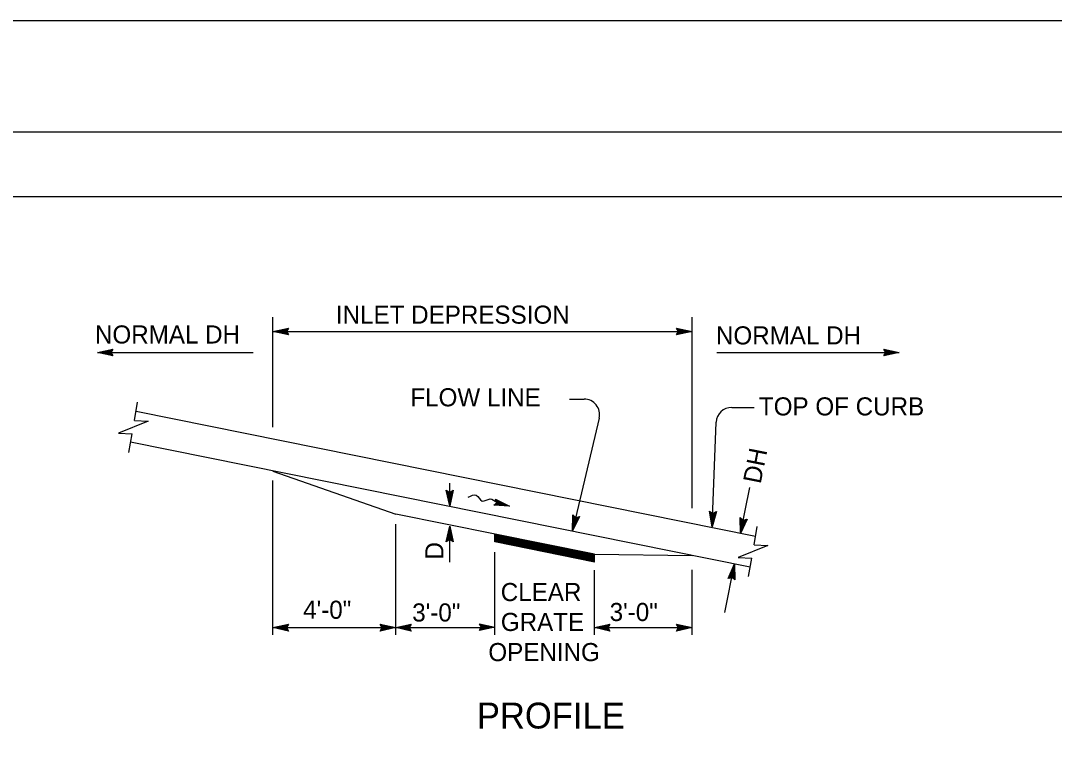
# Model space of a CAD drawing. Extents: x -894 to 866, y -472 to 714.
# Drawn here: x -677.3 to -277.2, y 434 to 713.6 of the extents above; entities that cross this region are included whole.
import ezdxf

# ---------------------------------------------------------------- set-up
doc = ezdxf.new("R2010")
doc.units = 0
for name, color, linetype in [('border_PLOTTING-ELEMENTS', 7, 'Continuous'), ('border_rw_22x34_Cut_Lines', 7, 'Continuous'), ('border_SHEET', 7, 'Continuous'), ('df_DETAIL-anno', 7, 'Continuous'), ('df_FLOW-LINE', 7, 'Continuous'), ('mc_CURB-GUTTER', 7, 'Continuous'), ('str_Concrete-A', 7, 'Continuous'), ('str_Misc-Steel-A', 7, 'Continuous')]:
    doc.layers.add(name, color=color, linetype=linetype)

msp = doc.modelspace()

# ---------------------------------------------------------------- linework, layer by layer
at = {"layer": 'border_PLOTTING-ELEMENTS'}
for points in [[(-894.04, -472.44), (865.96, -472.44), (865.96, 713.56), (-894.04, 713.56)], [(-864.04, 670.56), (835.96, 670.56), (835.96, -429.44), (-864.04, -429.44)]]:
    msp.add_lwpolyline(points, close=True, dxfattribs=at)
at = {"layer": 'border_rw_22x34_Cut_Lines'}
msp.add_lwpolyline([(-864.04, 670.56), (835.96, 670.56), (835.96, -429.44), (-864.04, -429.44)], close=True, dxfattribs=at)
at = {"layer": 'border_SHEET'}
msp.add_line((-814.04, 645.56), (810.96, 645.56), dxfattribs=at)
at = {"layer": 'df_DETAIL-anno'}
for p, q in [((-579.66, 556.28), (-579.66, 598.89)), ((-417.45, 524.99), (-417.45, 598.89)), ((-579.66, 593.32), (-573.66, 594.65)), ((-579.66, 593.32), (-417.45, 593.32)), ((-573.66, 591.98), (-579.66, 593.32)), ((-579.66, 593.32), (-579.66, 593.32)), ((-573.87, 592.33), (-578.28, 593.32)), ((-578.27, 593.32), (-573.89, 594.29)), ((-576.89, 593.32), (-574.07, 593.94)), ((-574.11, 592.69), (-576.89, 593.32)), ((-575.51, 593.32), (-574.3, 593.58)), ((-574.28, 593.04), (-575.51, 593.32)), ((-573.66, 594.65), (-574.46, 593.32)), ((-574.46, 593.32), (-573.66, 591.98)), ((-573.66, 594.65), (-573.66, 594.65)), ((-422.65, 593.32), (-423.45, 594.66)), ((-423.45, 594.66), (-423.45, 594.66)), ((-423.45, 594.66), (-417.45, 593.32)), ((-417.45, 593.32), (-423.45, 591.99)), ((-423.45, 591.99), (-422.65, 593.32)), ((-423.23, 594.3), (-418.83, 593.32)), ((-418.84, 593.32), (-423.21, 592.35)), ((-420.21, 593.32), (-423.04, 592.7)), ((-423, 593.94), (-420.21, 593.32)), ((-422.82, 593.6), (-421.59, 593.32)), ((-421.59, 593.32), (-422.8, 593.05)), ((-417.45, 593.32), (-417.45, 593.32)), ((-573.66, 591.98), (-573.66, 591.98)), ((-423.45, 591.99), (-423.45, 591.99)), ((-647.65, 585.18), (-641.65, 586.51)), ((-647.65, 585.18), (-587.35, 585.18)), ((-641.65, 583.84), (-647.65, 585.18)), ((-647.65, 585.18), (-647.65, 585.18)), ((-641.87, 584.19), (-646.27, 585.18)), ((-646.26, 585.18), (-641.89, 586.15)), ((-644.89, 585.17), (-642.07, 585.8)), ((-642.11, 584.55), (-644.89, 585.17)), ((-643.51, 585.17), (-642.3, 585.44)), ((-642.28, 584.9), (-643.51, 585.17)), ((-641.65, 586.51), (-642.45, 585.18)), ((-642.45, 585.18), (-641.65, 583.84)), ((-641.65, 586.51), (-641.65, 586.51)), ((-407.83, 585.18), (-337.25, 585.18)), ((-342.45, 585.18), (-343.25, 586.52)), ((-343.25, 586.52), (-343.25, 586.52)), ((-343.25, 586.52), (-337.25, 585.18)), ((-337.25, 585.18), (-343.25, 583.85)), ((-343.25, 583.85), (-342.45, 585.18)), ((-343.04, 586.16), (-338.63, 585.18)), ((-338.64, 585.17), (-343.02, 584.21)), ((-340.02, 585.18), (-342.84, 584.55)), ((-342.8, 585.8), (-340.02, 585.18)), ((-342.63, 585.45), (-341.4, 585.18)), ((-341.4, 585.18), (-342.61, 584.91)), ((-337.25, 585.18), (-337.25, 585.18)), ((-641.65, 583.84), (-641.65, 583.84)), ((-343.25, 583.85), (-343.25, 583.85)), ((-464.91, 567.16), (-459.21, 567.16)), ((-402.08, 563.95), (-393.43, 563.95)), ((-453.38, 559.77), (-463.74, 516.24)), ((-409.59, 517.75), (-408.08, 558.18)), ((-579.66, 475.91), (-579.66, 535.62)), ((-511.23, 525.87), (-511.23, 534.61)), ((-398.64, 515.14), (-395.06, 532.9)), ((-511.23, 525.87), (-512.56, 531.87)), ((-512.56, 531.87), (-512.56, 531.87)), ((-512.56, 531.87), (-511.23, 531.07)), ((-511.23, 527.26), (-512.2, 531.63)), ((-511.23, 528.63), (-511.85, 531.46)), ((-511.23, 530.01), (-511.49, 531.22)), ((-511.23, 531.07), (-509.89, 531.87)), ((-509.89, 531.87), (-511.23, 525.87)), ((-510.25, 531.65), (-511.23, 527.25)), ((-510.61, 531.42), (-511.23, 528.63)), ((-510.95, 531.24), (-511.23, 530.01)), ((-509.89, 531.87), (-509.89, 531.87)), ((-511.23, 525.87), (-511.23, 525.87)), ((-463.74, 516.24), (-463.65, 522.39)), ((-461.05, 521.77), (-463.74, 516.24)), ((-463.65, 522.39), (-463.65, 522.39)), ((-463.65, 522.39), (-462.54, 521.3)), ((-463.42, 517.6), (-463.35, 522.08)), ((-461.44, 521.64), (-463.42, 517.59)), ((-463.1, 518.93), (-463.05, 521.82)), ((-461.85, 521.5), (-463.1, 518.93)), ((-462.78, 520.27), (-462.76, 521.51)), ((-462.23, 521.41), (-462.78, 520.27)), ((-462.54, 521.3), (-461.05, 521.77)), ((-461.05, 521.77), (-461.05, 521.77)), ((-409.59, 517.75), (-410.7, 523.79)), ((-410.7, 523.79), (-410.7, 523.79)), ((-410.7, 523.79), (-409.4, 522.94)), ((-409.59, 517.75), (-410.7, 523.79)), ((-410.7, 523.79), (-410.7, 523.79)), ((-410.7, 523.79), (-409.4, 522.94)), ((-409.54, 519.14), (-410.35, 523.54)), ((-409.54, 519.14), (-410.35, 523.54)), ((-409.49, 520.51), (-410.01, 523.35)), ((-409.49, 520.51), (-410.01, 523.35)), ((-409.43, 521.89), (-409.66, 523.1)), ((-409.43, 521.89), (-409.66, 523.1)), ((-408.03, 523.69), (-409.59, 517.75)), ((-408.03, 523.69), (-409.59, 517.75)), ((-408.39, 523.49), (-409.54, 519.12)), ((-408.39, 523.49), (-409.54, 519.12)), ((-408.76, 523.27), (-409.49, 520.51)), ((-408.76, 523.27), (-409.49, 520.51)), ((-409.11, 523.1), (-409.43, 521.89)), ((-409.11, 523.1), (-409.43, 521.89)), ((-409.4, 522.94), (-408.03, 523.69)), ((-409.4, 522.94), (-408.03, 523.69)), ((-408.03, 523.69), (-408.03, 523.69)), ((-408.03, 523.69), (-408.03, 523.69)), ((-398.76, 521.29), (-398.76, 521.29)), ((-396.14, 520.76), (-396.14, 520.76)), ((-532.16, 475.91), (-532.16, 518.72)), ((-512.57, 512), (-511.23, 518)), ((-512.21, 512.21), (-511.23, 516.62)), ((-511.23, 504.08), (-511.23, 518)), ((-511.23, 518), (-511.23, 518)), ((-511.23, 518), (-509.9, 512)), ((-511.23, 516.61), (-510.26, 512.23)), ((-463.74, 516.24), (-463.74, 516.24)), ((-409.59, 517.75), (-409.59, 517.75)), ((-409.59, 517.75), (-409.59, 517.75)), ((-511.23, 512.8), (-512.57, 512)), ((-511.85, 512.45), (-511.23, 515.23)), ((-511.51, 512.62), (-511.23, 513.85)), ((-511.23, 515.23), (-510.61, 512.41)), ((-511.23, 513.85), (-510.97, 512.64)), ((-509.9, 512), (-511.23, 512.8)), ((-398.64, 515.14), (-398.64, 515.14)), ((-512.57, 512), (-512.57, 512)), ((-509.9, 512), (-509.9, 512)), ((-493.74, 475.91), (-493.74, 507.91)), ((-455.24, 475.91), (-455.24, 500.92)), ((-417.45, 475.91), (-417.45, 501.07)), ((-404.81, 484.58), (-401.02, 503.38)), ((-401.02, 503.38), (-401.02, 503.38)), ((-403.52, 497.76), (-403.52, 497.76)), ((-400.9, 497.23), (-400.9, 497.23)), ((-498.96, 478.91), (-499.76, 480.25)), ((-499.76, 480.25), (-499.76, 480.25)), ((-499.76, 480.25), (-493.76, 478.91)), ((-579.66, 478.76), (-573.66, 480.09)), ((-579.66, 478.76), (-539.87, 478.76)), ((-573.66, 477.42), (-579.66, 478.76)), ((-579.66, 478.76), (-579.66, 478.76)), ((-573.87, 477.77), (-578.28, 478.76)), ((-578.27, 478.76), (-573.89, 479.73)), ((-576.89, 478.75), (-574.07, 479.38)), ((-574.11, 478.13), (-576.89, 478.75)), ((-575.51, 478.75), (-574.3, 479.02)), ((-574.28, 478.48), (-575.51, 478.75)), ((-573.66, 480.09), (-574.46, 478.76)), ((-574.46, 478.76), (-573.66, 477.42)), ((-573.66, 480.09), (-573.66, 480.09)), ((-573.66, 477.42), (-573.66, 477.42)), ((-539.87, 478.76), (-532.16, 478.76)), ((-537.36, 478.76), (-538.16, 480.1)), ((-538.16, 480.1), (-538.16, 480.1)), ((-538.16, 480.1), (-532.16, 478.76)), ((-532.16, 478.76), (-538.16, 477.43)), ((-538.16, 477.43), (-537.36, 478.76)), ((-538.16, 477.43), (-538.16, 477.43)), ((-537.94, 479.74), (-533.54, 478.76)), ((-533.55, 478.75), (-537.92, 477.79)), ((-534.92, 478.76), (-537.75, 478.13)), ((-537.71, 479.38), (-534.92, 478.76)), ((-537.53, 479.03), (-536.3, 478.76)), ((-536.3, 478.76), (-537.51, 478.49)), ((-532.16, 478.76), (-526.16, 480.09)), ((-532.16, 478.76), (-498.4, 478.76)), ((-532.16, 478.76), (-532.16, 478.76)), ((-526.16, 477.42), (-532.16, 478.76)), ((-532.16, 478.76), (-532.16, 478.76)), ((-526.37, 477.77), (-530.78, 478.76)), ((-530.77, 478.76), (-526.39, 479.73)), ((-529.4, 478.75), (-526.57, 479.38)), ((-526.61, 478.13), (-529.4, 478.75)), ((-528.01, 478.75), (-526.81, 479.02)), ((-526.78, 478.48), (-528.01, 478.75)), ((-526.16, 480.09), (-526.96, 478.76)), ((-526.96, 478.76), (-526.16, 477.42)), ((-526.16, 480.09), (-526.16, 480.09)), ((-526.16, 477.42), (-526.16, 477.42)), ((-493.76, 478.91), (-499.76, 477.58)), ((-499.76, 477.58), (-498.96, 478.91)), ((-499.76, 477.58), (-499.76, 477.58)), ((-499.55, 479.9), (-495.14, 478.91)), ((-495.15, 478.91), (-499.53, 477.94)), ((-496.53, 478.91), (-499.35, 478.29)), ((-499.31, 479.54), (-496.53, 478.91)), ((-499.14, 479.19), (-497.91, 478.91)), ((-497.91, 478.91), (-499.12, 478.65)), ((-498.4, 478.91), (-493.76, 478.91)), ((-493.76, 478.91), (-493.76, 478.91)), ((-455.24, 478.76), (-449.24, 480.09)), ((-455.24, 478.76), (-422.08, 478.76)), ((-449.24, 477.42), (-455.24, 478.76)), ((-455.24, 478.76), (-455.24, 478.76)), ((-449.46, 477.77), (-453.86, 478.76)), ((-453.85, 478.76), (-449.48, 479.73)), ((-452.48, 478.75), (-449.65, 479.38)), ((-449.69, 478.13), (-452.48, 478.75)), ((-451.1, 478.75), (-449.89, 479.02)), ((-449.87, 478.48), (-451.1, 478.75)), ((-449.24, 480.09), (-450.04, 478.76)), ((-450.04, 478.76), (-449.24, 477.42)), ((-449.24, 480.09), (-449.24, 480.09)), ((-449.24, 477.42), (-449.24, 477.42)), ((-422.65, 478.76), (-423.45, 480.1)), ((-423.45, 480.1), (-423.45, 480.1)), ((-423.45, 480.1), (-417.45, 478.76)), ((-417.45, 478.76), (-423.45, 477.43)), ((-423.45, 477.43), (-422.65, 478.76)), ((-423.45, 477.43), (-423.45, 477.43)), ((-423.23, 479.74), (-418.83, 478.76)), ((-418.84, 478.75), (-423.21, 477.79)), ((-420.21, 478.76), (-423.04, 478.13)), ((-423, 479.38), (-420.21, 478.76)), ((-422.82, 479.03), (-421.59, 478.76)), ((-421.59, 478.76), (-422.8, 478.49)), ((-422.08, 478.76), (-417.45, 478.76)), ((-417.45, 478.76), (-417.45, 478.76))]:
    msp.add_line(p, q, dxfattribs=at)
for points in [[(-396.14, 520.76), (-398.64, 515.14), (-398.76, 521.29), (-398.46, 521.01), (-398.37, 516.51), (-396.53, 520.62), (-396.92, 520.48), (-398.1, 517.85), (-398.15, 520.73), (-397.84, 520.45), (-397.82, 519.2), (-397.31, 520.35), (-397.62, 520.24), (-398.76, 521.29), (-397.62, 520.24)], [(-403.52, 497.76), (-401.02, 503.38), (-400.9, 497.23), (-401.2, 497.51), (-401.29, 502.01), (-403.13, 497.9), (-402.74, 498.04), (-401.56, 500.67), (-401.51, 497.79), (-401.81, 498.07), (-401.84, 499.32), (-402.35, 498.18), (-402.04, 498.28), (-400.9, 497.23), (-402.04, 498.28)]]:
    msp.add_lwpolyline(points, close=True, dxfattribs=at)
for centre, start, end in [((-459.21, 561.16), 346.6086, 90), ((-402.08, 557.95), 90, 177.8528)]:
    msp.add_arc(centre, 6, start, end, dxfattribs=at)
at = {"layer": 'df_FLOW-LINE'}
for p, q in [((-493.53, 528.42), (-488.05, 525.71)), ((-493.07, 527.05), (-493.53, 528.42)), ((-494.15, 526.1), (-493.07, 527.05)), ((-488.05, 525.71), (-494.15, 526.1)), ((-494.15, 526.1), (-494.15, 526.1)), ((-489.52, 526.1), (-493.82, 526.38)), ((-491, 526.5), (-493.51, 526.66)), ((-493.4, 528.02), (-489.52, 526.1)), ((-493.26, 527.62), (-491, 526.5)), ((-492.48, 526.9), (-493.18, 526.94)), ((-493.12, 527.21), (-492.48, 526.9)), ((-493.07, 527.05), (-493.07, 527.05)), ((-488.05, 525.71), (-488.05, 525.71))]:
    msp.add_line(p, q, dxfattribs=at)
msp.add_spline([(-504.1, 529.18), (-500.98, 530), (-498.69, 527.73), (-495.57, 528.55), (-493.07, 527.05)], degree=3, dxfattribs=at)
at = {"layer": 'mc_CURB-GUTTER'}
for p, q in [((-633.3, 558.83), (-632.05, 565.94)), ((-392.87, 514), (-632.68, 562.37)), ((-635.47, 546.55), (-634.22, 553.66)), ((-394.95, 502.18), (-634.76, 550.55)), ((-393.44, 510.78), (-392.18, 517.89)), ((-395.6, 498.51), (-394.35, 505.61))]:
    msp.add_line(p, q, dxfattribs=at)
for points in [[(-633.3, 558.83), (-628.02, 558.56), (-639.5, 553.93), (-634.22, 553.66)], [(-393.44, 510.78), (-388.15, 510.52), (-399.63, 505.88), (-394.35, 505.61)]]:
    msp.add_lwpolyline(points, dxfattribs=at)
at = {"layer": 'str_Concrete-A'}
for p, q in [((-579.66, 539.34), (-532.16, 522.7)), ((-455.24, 507.18), (-532.16, 522.7)), ((-455.24, 507.18), (-417.45, 506.68))]:
    msp.add_line(p, q, dxfattribs=at)
at = {"layer": 'str_Misc-Steel-A'}
for p, q in [((-493.74, 511.89), (-493.74, 514.92)), ((-455.25, 507.08), (-493.74, 514.85)), ((-455.24, 506.98), (-493.74, 514.74)), ((-455.25, 506.88), (-493.74, 514.64)), ((-455.25, 506.78), (-493.74, 514.54)), ((-455.25, 506.67), (-493.74, 514.44)), ((-455.25, 506.57), (-493.74, 514.34)), ((-455.24, 506.47), (-493.74, 514.23)), ((-455.24, 506.37), (-493.74, 514.13)), ((-455.25, 506.27), (-493.74, 514.03)), ((-455.25, 506.16), (-493.74, 513.93)), ((-455.24, 506.06), (-493.74, 513.83)), ((-455.25, 505.96), (-493.74, 513.72)), ((-455.25, 505.86), (-493.74, 513.62)), ((-455.25, 505.76), (-493.74, 513.52)), ((-455.25, 505.65), (-493.74, 513.42)), ((-455.24, 505.55), (-493.74, 513.32)), ((-455.24, 505.45), (-493.74, 513.21)), ((-455.25, 505.35), (-493.74, 513.11)), ((-455.25, 505.25), (-493.74, 513.01)), ((-455.25, 505.14), (-493.74, 512.91)), ((-455.25, 505.04), (-493.74, 512.81)), ((-455.26, 504.94), (-493.74, 512.7)), ((-455.26, 504.84), (-493.74, 512.6)), ((-455.24, 504.73), (-493.74, 512.5)), ((-455.24, 504.63), (-493.74, 512.4)), ((-455.24, 504.53), (-493.74, 512.3)), ((-455.25, 504.43), (-493.74, 512.19)), ((-455.25, 504.33), (-493.74, 512.09)), ((-455.24, 504.22), (-493.74, 511.99)), ((-455.24, 504.12), (-493.74, 511.89)), ((-455.24, 504.12), (-455.24, 507.18))]:
    msp.add_line(p, q, dxfattribs=at)

# ---------------------------------------------------------------- texts
at = {"layer": 'df_DETAIL-anno'}
for s, height, p in [('INLET DEPRESSION', 7, (-555.31, 596.34)), ('NORMAL DH', 7, (-648.58, 588.67)), ('NORMAL DH', 7, (-408.19, 588.31)), ('FLOW LINE', 7, (-526.48, 564.36)), ('TOP OF CURB', 7, (-391.55, 560.84)), ('CLEAR', 7, (-491.5, 489.02)), ('4\'-0"', 7, (-567.99, 482.16)), ('3\'-0"', 7, (-525.76, 481.12)), ('3\'-0"', 7, (-449.33, 481.3)), ('GRATE', 7, (-491.46, 477.45)), ('OPENING', 7, (-496.3, 465.79)), ('PROFILE', 10, (-500.72, 439.72))]:
    msp.add_text(s, height=height, dxfattribs=at).set_placement(p)
for s, rotation, p in [('DH', 78.7735, (-390.9, 534.11)), ('D', 90, (-513.69, 505.09))]:
    msp.add_text(s, height=7, rotation=rotation, dxfattribs=at).set_placement(p)

doc.saveas('drawing.dxf')
